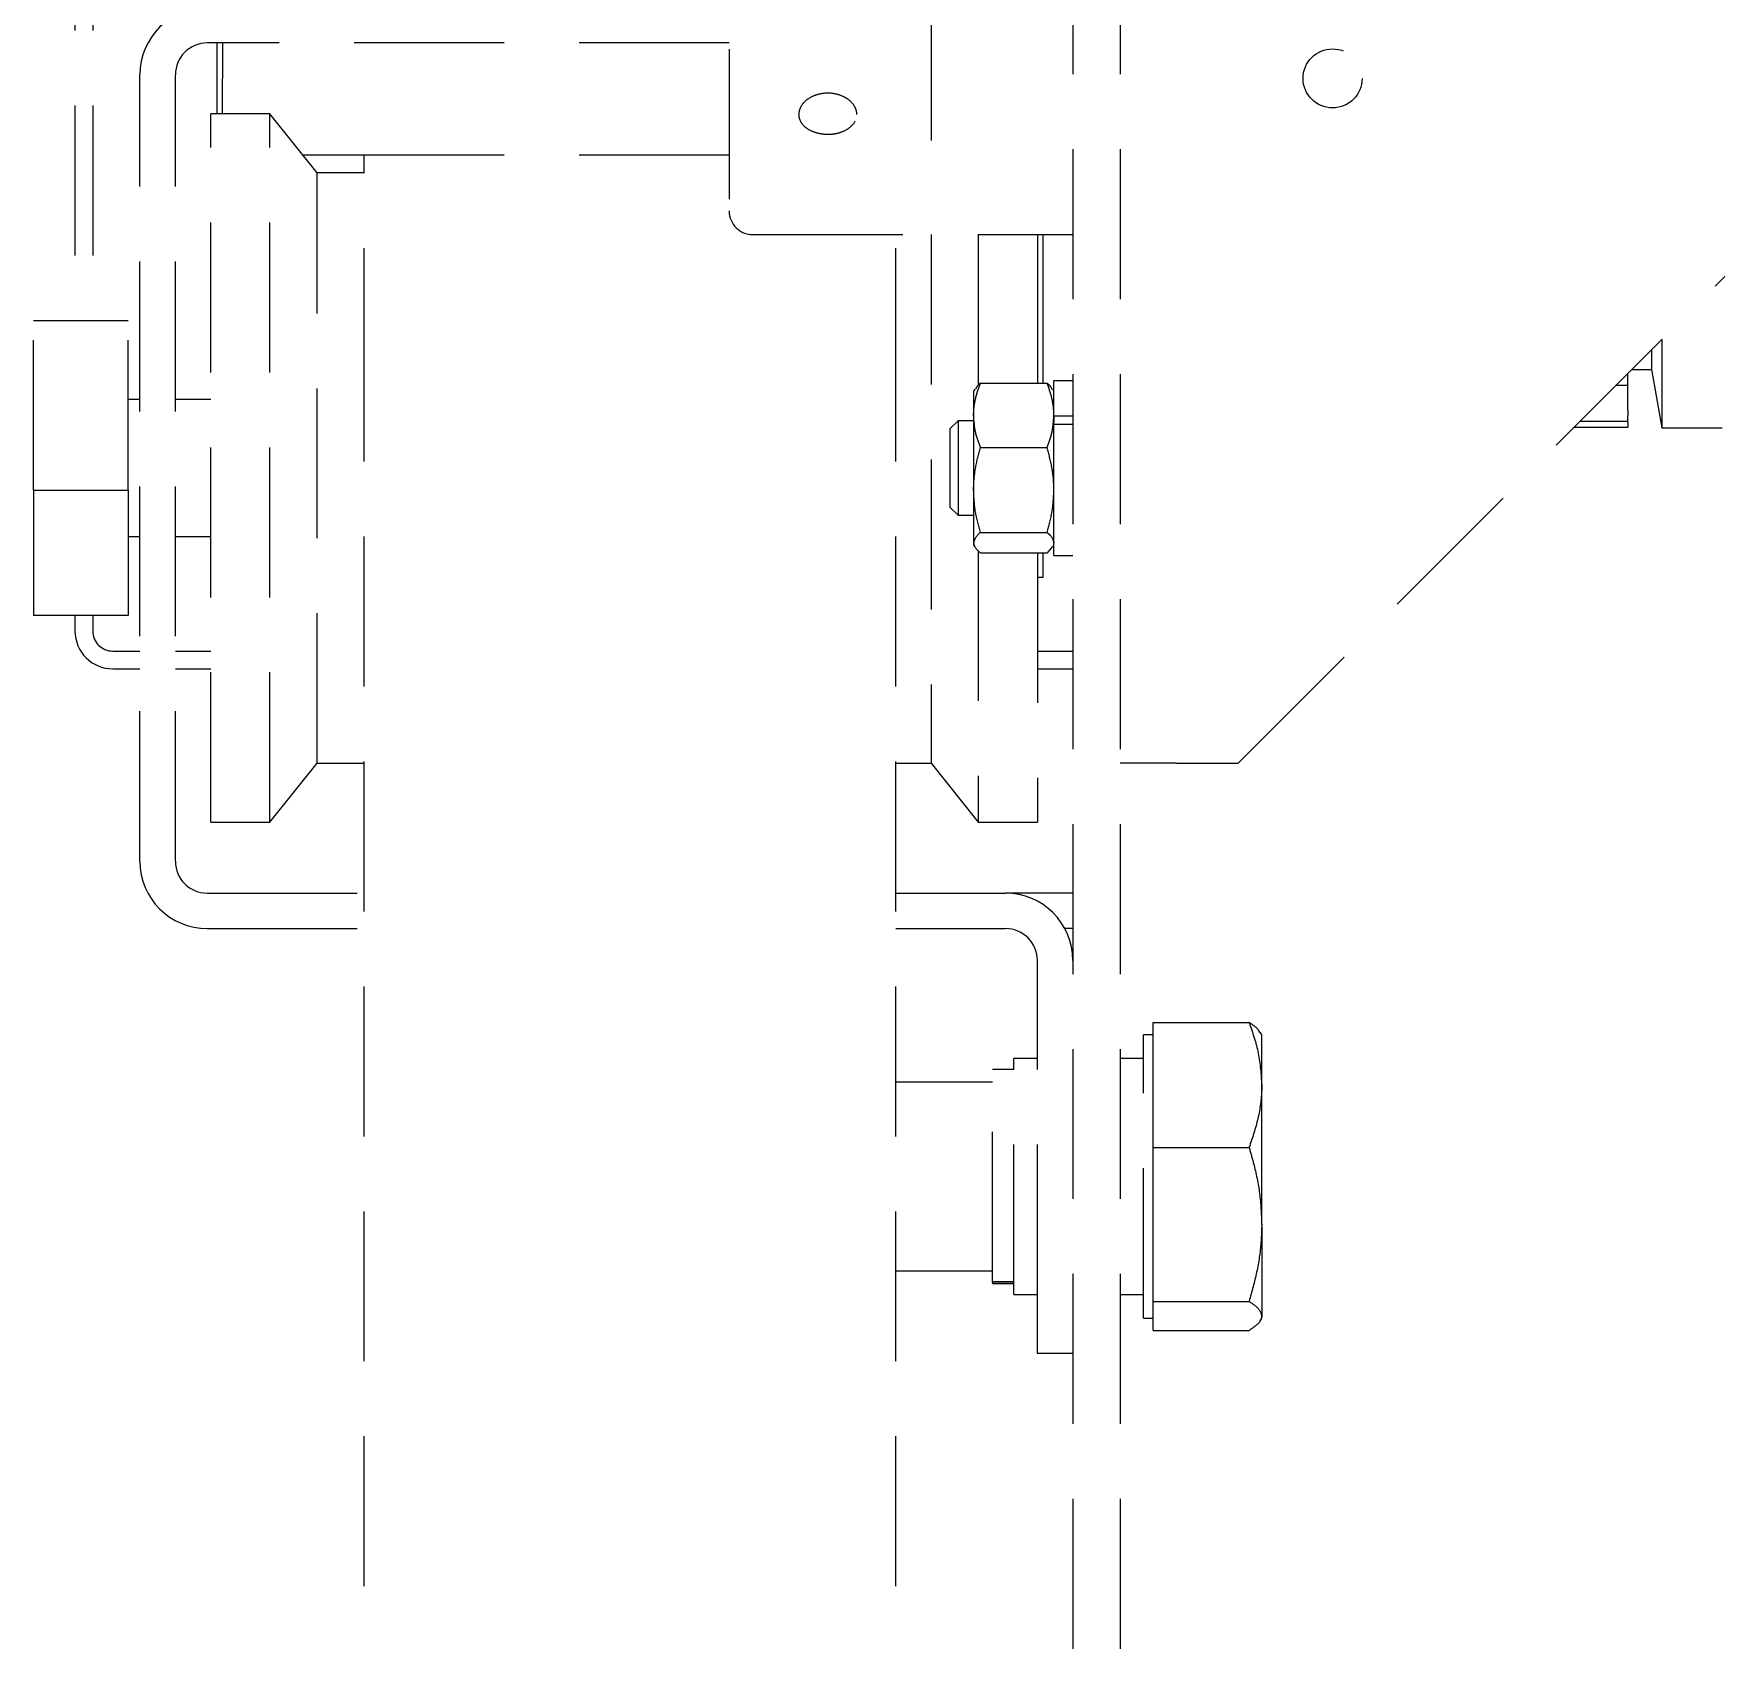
# Model space of a CAD drawing. Header units: millimetres. Extents: x 5227 to 261376, y 53707 to 123566.
# Drawn here: x 72753.3 to 72895.8, y 112010.4 to 112147.3 of the extents above; entities that cross this region are included whole.
import ezdxf

# ---------------------------------------------------------------- set-up
doc = ezdxf.new("R2010")
doc.units = ezdxf.units.MM
doc.linetypes.add('HIDDEN', pattern=[9.525, 6.35, -3.175])
doc.layers.get('0').update_dxf_attribs({"lineweight": 0})
doc.layers.add('PV_DIMENTION_SECOND_ROMANS', color=7, linetype='Continuous', lineweight=0)

# ---------------------------------------------------------------- blocks, each defined once
blk = doc.blocks.new('G$C513EE79C')
at = {"color": 252, "linetype": 'HIDDEN', "lineweight": 0, "ltscale": 2}
for p, q in [((-4788.5, -103), (-4788.5, -235.5)), ((-4787, -103), (-4787, -235.5)), ((-4704, -106.7), (-4704, -530)), ((-4700, -106.7), (-4700, -530)), ((-4690, -273), (-4570, -153)), ((-4716, -210.42), (-4716, -220.25)), ((-4733.1, -212), (-4777.3, -212)), ((-4776.5, -212), (-4776.5, -218)), ((-4776, -212), (-4776, -215)), ((-4783, -281.3), (-4783, -214.7)), ((-4780, -281.3), (-4780, -214.7)), ((-4776, -218), (-4776, -215)), ((-4772, -218), (-4777, -218)), ((-4777, -278), (-4777, -218)), ((-4768, -223), (-4772, -218)), ((-4772, -278), (-4772, -218)), ((-4764, -221.5), (-4769.2, -221.5)), ((-4733.1, -221.5), (-4764, -221.5)), ((-4764, -242.07), (-4764, -221.5)), ((-4764, -223), (-4768, -223)), ((-4768, -273), (-4768, -223)), ((-4731.1, -228.23), (-4704, -228.23)), ((-4719, -242.07), (-4719, -228.23)), ((-4716, -228.23), (-4716, -273)), ((-4712, -228.23), (-4712, -240.97)), ((-4707, -228.23), (-4707, -240.81)), ((-4706.5, -240.81), (-4706.5, -228.23)), ((-4792, -235.5), (-4784, -235.5)), ((-4792, -249.88), (-4792, -235.5)), ((-4784, -249.88), (-4784, -235.5)), ((-4654.13, -237.13), (-4654.13, -244.58)), ((-4655, -238), (-4655, -239.66)), ((-4711.82, -240.81), (-4706.18, -240.81)), ((-4704, -240.6), (-4705.6, -240.6)), ((-4705.6, -243.61), (-4705.6, -240.6)), ((-4657, -240.94), (-4657, -240.04)), ((-4656.66, -239.66), (-4655, -239.66)), ((-4655, -239.66), (-4654.13, -244.58)), ((-4783, -242.2), (-4784, -242.2)), ((-4777, -242.2), (-4780, -242.2)), ((-4764, -457), (-4764, -242.07)), ((-4719, -457), (-4719, -242.07)), ((-4712.3, -241.32), (-4712.4, -241.5)), ((-4712.4, -241.5), (-4712.4, -243.54)), ((-4705.6, -241.5), (-4705.7, -241.32)), ((-4657.97, -240.97), (-4657, -240.97)), ((-4657, -240.94), (-4657, -240.97)), ((-4657, -243.08), (-4657, -240.97)), ((-4712.4, -243.54), (-4712.4, -249.86)), ((-4704, -243.61), (-4705.6, -243.61)), ((-4705.6, -243.61), (-4705.6, -244.1)), ((-4657, -243.08), (-4657, -243.57)), ((-4657, -244.03), (-4657, -243.57)), ((-4713.71, -244), (-4714.4, -244.69)), ((-4714.4, -244.69), (-4714.4, -251.31)), ((-4712.4, -244), (-4713.71, -244)), ((-4713.71, -244), (-4713.71, -252)), ((-4705.6, -244.28), (-4705.6, -244.1)), ((-4705.6, -255.4), (-4705.6, -244.28)), ((-4705.6, -244.28), (-4704, -244.28)), ((-4661.55, -244.55), (-4657, -244.55)), ((-4661.03, -244.03), (-4657, -244.03)), ((-4657, -244.03), (-4657, -244.03)), ((-4657, -244.17), (-4657, -244.03)), ((-4657, -244.17), (-4657, -244.55)), ((-4654.13, -244.58), (-4649, -244.58)), ((-4711.82, -246.27), (-4706.18, -246.27)), ((-4792, -249.88), (-4784, -249.88)), ((-4792, -249.88), (-4792, -260.5)), ((-4784, -249.88), (-4784, -260.5)), ((-4712.4, -249.86), (-4712.4, -254.32)), ((-4714.4, -251.31), (-4713.71, -252)), ((-4713.71, -252), (-4712.4, -252)), ((-4711.82, -253.46), (-4706.18, -253.46)), ((-4784, -253.8), (-4783, -253.8)), ((-4780, -253.8), (-4777, -253.8)), ((-4712.4, -254.32), (-4712.4, -254.5)), ((-4712.4, -254.5), (-4712.3, -254.68)), ((-4712, -255.01), (-4712, -278)), ((-4705.74, -254.67), (-4706.18, -255.19)), ((-4705.7, -254.68), (-4705.6, -254.5)), ((-4711.82, -255.19), (-4706.18, -255.19)), ((-4707, -255.19), (-4707, -278)), ((-4706.5, -257.25), (-4706.5, -255.19)), ((-4705.6, -255.4), (-4704, -255.4)), ((-4707, -257.25), (-4706.5, -257.25)), ((-4784, -260.5), (-4792, -260.5)), ((-4788.5, -260.5), (-4788.5, -261.8)), ((-4787, -260.5), (-4787, -261.8)), ((-4785.3, -263.5), (-4783, -263.5)), ((-4780, -263.5), (-4777, -263.5)), ((-4707, -263.5), (-4704, -263.5)), ((-4785.3, -265), (-4783, -265)), ((-4780, -265), (-4777, -265)), ((-4707, -265), (-4704, -265)), ((-4772, -278), (-4768, -273)), ((-4768, -273), (-4764, -273)), ((-4719, -273), (-4716, -273)), ((-4716, -273), (-4712, -278)), ((-4695.26, -273), (-4700, -273)), ((-4695.26, -273), (-4690, -273)), ((-4777, -278), (-4772, -278)), ((-4712, -278), (-4707, -278)), ((-4777.3, -284), (-4764, -284)), ((-4719, -284), (-4709.7, -284)), ((-4704, -284), (-4709.7, -284)), ((-4777.3, -287), (-4764, -287)), ((-4719, -287), (-4709.7, -287)), ((-4704, -287), (-4704.68, -287)), ((-4707, -318), (-4707, -289.7)), ((-4697.2, -300.25), (-4697.2, -294.96)), ((-4697.2, -294.96), (-4689.07, -294.96)), ((-4697.2, -296), (-4698, -296)), ((-4698, -320), (-4698, -296)), ((-4688, -296), (-4688.13, -295.78)), ((-4688, -300.25), (-4688, -296)), ((-4709, -298.95), (-4710.8, -298.95)), ((-4710.8, -316.91), (-4710.8, -298.95)), ((-4707, -298), (-4709, -298)), ((-4709, -318), (-4709, -298)), ((-4698, -298), (-4700, -298)), ((-4710.8, -300), (-4719, -300)), ((-4697.2, -305.54), (-4697.2, -300.25)), ((-4688, -312.06), (-4688, -300.25)), ((-4697.2, -305.54), (-4689.07, -305.54)), ((-4697.2, -312.06), (-4697.2, -305.54)), ((-4697.2, -318.58), (-4697.2, -312.06)), ((-4688, -312.06), (-4688, -319.81)), ((-4719, -316), (-4710.8, -316)), ((-4709, -316.91), (-4710.8, -316.91)), ((-4710.8, -316.91), (-4710.8, -317.02)), ((-4710.8, -317.05), (-4710.8, -317.02)), ((-4710.8, -317.02), (-4709, -317.02)), ((-4710.8, -317.05), (-4709, -317.05)), ((-4709, -318), (-4707, -318)), ((-4707, -323), (-4707, -318)), ((-4700, -318), (-4698, -318)), ((-4697.2, -318.58), (-4689.07, -318.58)), ((-4697.2, -319.81), (-4697.2, -318.58)), ((-4698, -320), (-4697.2, -320)), ((-4697.2, -321.04), (-4697.2, -319.81)), ((-4688.13, -320.22), (-4688, -320)), ((-4688, -320), (-4688, -319.81)), ((-4697.2, -321.04), (-4689.07, -321.04)), ((-4704, -323), (-4707, -323))]:
    blk.add_line(p, q, dxfattribs=at)
blk.add_circle((-4682, -215), 2.5, dxfattribs=at)
for centre, radius, start, end in [((-4777.3, -214.7), 5.7, 90, 180), ((-4777.3, -214.7), 2.7, 90, 180), ((-4731.1, -226.23), 2, 180, 270), ((-4785.3, -261.8), 3.2, 180, 270), ((-4785.3, -261.8), 1.7, 180, 270), ((-4777.3, -281.3), 5.7, 180, 270), ((-4777.3, -281.3), 2.7, 180, 270), ((-4709.7, -289.7), 5.7, 0, 90), ((-4709.7, -289.7), 2.7, 0, 90)]:
    blk.add_arc(centre, radius, start, end, dxfattribs=at)
for points, knots in [([(-4733.1, -193.48), (-4733.1, -194.81), (-4733.1, -197.52), (-4733.1, -201.57), (-4733.1, -205.28), (-4733.1, -208.57), (-4733.1, -211.45), (-4733.1, -214.17), (-4733.1, -216.68), (-4733.1, -218.95), (-4733.1, -220.93), (-4733.1, -222.61), (-4733.1, -224.11), (-4733.1, -225.3), (-4733.1, -226.09), (-4733.1, -226.18), (-4733.1, -226.23)], [0, 0, 0, 0, 0.077637, 0.157672, 0.239953, 0.304285, 0.368608, 0.434309, 0.5, 0.565701, 0.631392, 0.695725, 0.760047, 0.842337, 0.922374, 1, 1, 1, 1]), ([(-4722.29, -218.05), (-4722.32, -218.25), (-4722.37, -218.63), (-4722.8, -219.13), (-4723.42, -219.51), (-4724.2, -219.72), (-4725.04, -219.75), (-4725.84, -219.59), (-4726.53, -219.27), (-4727.01, -218.81), (-4727.19, -218.37), (-4727.22, -217.92), (-4727.11, -217.46), (-4726.71, -216.92), (-4726.08, -216.51), (-4725.3, -216.26), (-4724.46, -216.23), (-4723.66, -216.41), (-4722.97, -216.77), (-4722.49, -217.28), (-4722.31, -217.73), (-4722.29, -217.99), (-4722.29, -218.05)], [0, 0, 0, 0, 0.053595, 0.107186, 0.160861, 0.214592, 0.268232, 0.321775, 0.375368, 0.429079, 0.482792, 0.5, 0.553595, 0.607186, 0.660861, 0.714592, 0.768232, 0.821775, 0.875368, 0.929079, 0.982792, 1, 1, 1, 1]), ([(-4712.4, -243.54), (-4712.4, -243.47), (-4712.39, -242.98), (-4712.27, -242.06), (-4711.97, -241.23), (-4711.82, -240.81)], [0, 0, 0, 0, 0.070077, 0.530778, 1, 1, 1, 1]), ([(-4711.82, -240.81), (-4711.91, -240.88), (-4712.12, -241.05), (-4712.18, -241.22), (-4712.22, -241.32)], [0, 0, 0, 0, 0.43153, 1, 1, 1, 1]), ([(-4705.6, -243.54), (-4705.6, -243.47), (-4705.61, -242.98), (-4705.73, -242.06), (-4706.03, -241.23), (-4706.18, -240.81)], [0, 0, 0, 0, 0.070077, 0.530778, 1, 1, 1, 1]), ([(-4706.18, -240.81), (-4706.09, -240.88), (-4705.88, -241.05), (-4705.82, -241.22), (-4705.78, -241.32)], [0, 0, 0, 0, 0.43153, 1, 1, 1, 1]), ([(-4711.82, -246.27), (-4711.98, -245.82), (-4712.31, -244.93), (-4712.37, -244), (-4712.4, -243.54)], [0, 0, 0, 0, 0.495458, 1, 1, 1, 1]), ([(-4706.18, -246.27), (-4706.02, -245.82), (-4705.69, -244.93), (-4705.63, -244), (-4705.6, -243.54)], [0, 0, 0, 0, 0.495458, 1, 1, 1, 1]), ([(-4712.4, -249.86), (-4712.4, -249.78), (-4712.39, -249.13), (-4712.27, -247.91), (-4711.97, -246.82), (-4711.82, -246.27)], [0, 0, 0, 0, 0.070077, 0.530778, 1, 1, 1, 1]), ([(-4705.6, -249.86), (-4705.6, -249.78), (-4705.61, -249.13), (-4705.73, -247.91), (-4706.03, -246.82), (-4706.18, -246.27)], [0, 0, 0, 0, 0.070077, 0.530778, 1, 1, 1, 1]), ([(-4711.82, -253.46), (-4711.98, -252.87), (-4712.31, -251.7), (-4712.37, -250.48), (-4712.4, -249.86)], [0, 0, 0, 0, 0.495458, 1, 1, 1, 1]), ([(-4706.18, -253.46), (-4706.02, -252.87), (-4705.69, -251.7), (-4705.63, -250.48), (-4705.6, -249.86)], [0, 0, 0, 0, 0.495458, 1, 1, 1, 1]), ([(-4711.82, -253.46), (-4711.91, -253.53), (-4712.25, -253.81), (-4712.33, -254.11), (-4712.4, -254.32)], [0, 0, 0, 0, 0.257551, 1, 1, 1, 1]), ([(-4706.18, -253.46), (-4706.09, -253.53), (-4705.75, -253.81), (-4705.67, -254.11), (-4705.6, -254.32)], [0, 0, 0, 0, 0.257551, 1, 1, 1, 1]), ([(-4712.4, -254.32), (-4712.39, -254.4), (-4712.36, -254.7), (-4712.05, -254.98), (-4711.82, -255.19)], [0, 0, 0, 0, 0.268634, 1, 1, 1, 1]), ([(-4689.07, -294.96), (-4688.77, -295.82), (-4688.17, -297.55), (-4688.06, -299.35), (-4688, -300.25)], [0, 0, 0, 0, 0.495458, 1, 1, 1, 1]), ([(-4688.17, -295.81), (-4688.21, -295.71), (-4688.34, -295.43), (-4688.77, -295.15), (-4689.07, -294.96)], [0, 0, 0, 0, 0.320646, 1, 1, 1, 1]), ([(-4688, -300.25), (-4688, -300.37), (-4688.01, -301.32), (-4688.25, -303.11), (-4688.79, -304.73), (-4689.07, -305.54)], [0, 0, 0, 0, 0.070099, 0.530789, 1, 1, 1, 1]), ([(-4689.07, -305.54), (-4688.94, -305.99), (-4688.57, -307.27), (-4688.11, -309.44), (-4688.04, -311.18), (-4688, -312.06)], [0, 0, 0, 0, 0.211364, 0.60308, 1, 1, 1, 1]), ([(-4688, -312.06), (-4688.01, -312.57), (-4688.05, -313.92), (-4688.38, -316.12), (-4688.84, -317.75), (-4689.07, -318.58)], [0, 0, 0, 0, 0.232135, 0.613896, 1, 1, 1, 1]), ([(-4689.07, -318.58), (-4688.77, -318.78), (-4688.17, -319.18), (-4688.06, -319.6), (-4688, -319.81)], [0, 0, 0, 0, 0.495458, 1, 1, 1, 1]), ([(-4688, -319.81), (-4688, -319.84), (-4688.01, -320.06), (-4688.25, -320.48), (-4688.79, -320.85), (-4689.07, -321.04)], [0, 0, 0, 0, 0.070099, 0.530789, 1, 1, 1, 1])]:
    blk.add_open_spline(points, degree=3, knots=knots, dxfattribs=at)

msp = doc.modelspace()

# ---------------------------------------------------------------- block references
at = {"layer": 'PV_DIMENTION_SECOND_ROMANS'}
msp.add_blockref('G$C513EE79C', (77545.28, 112358.53), dxfattribs=at)

doc.saveas('drawing.dxf')
